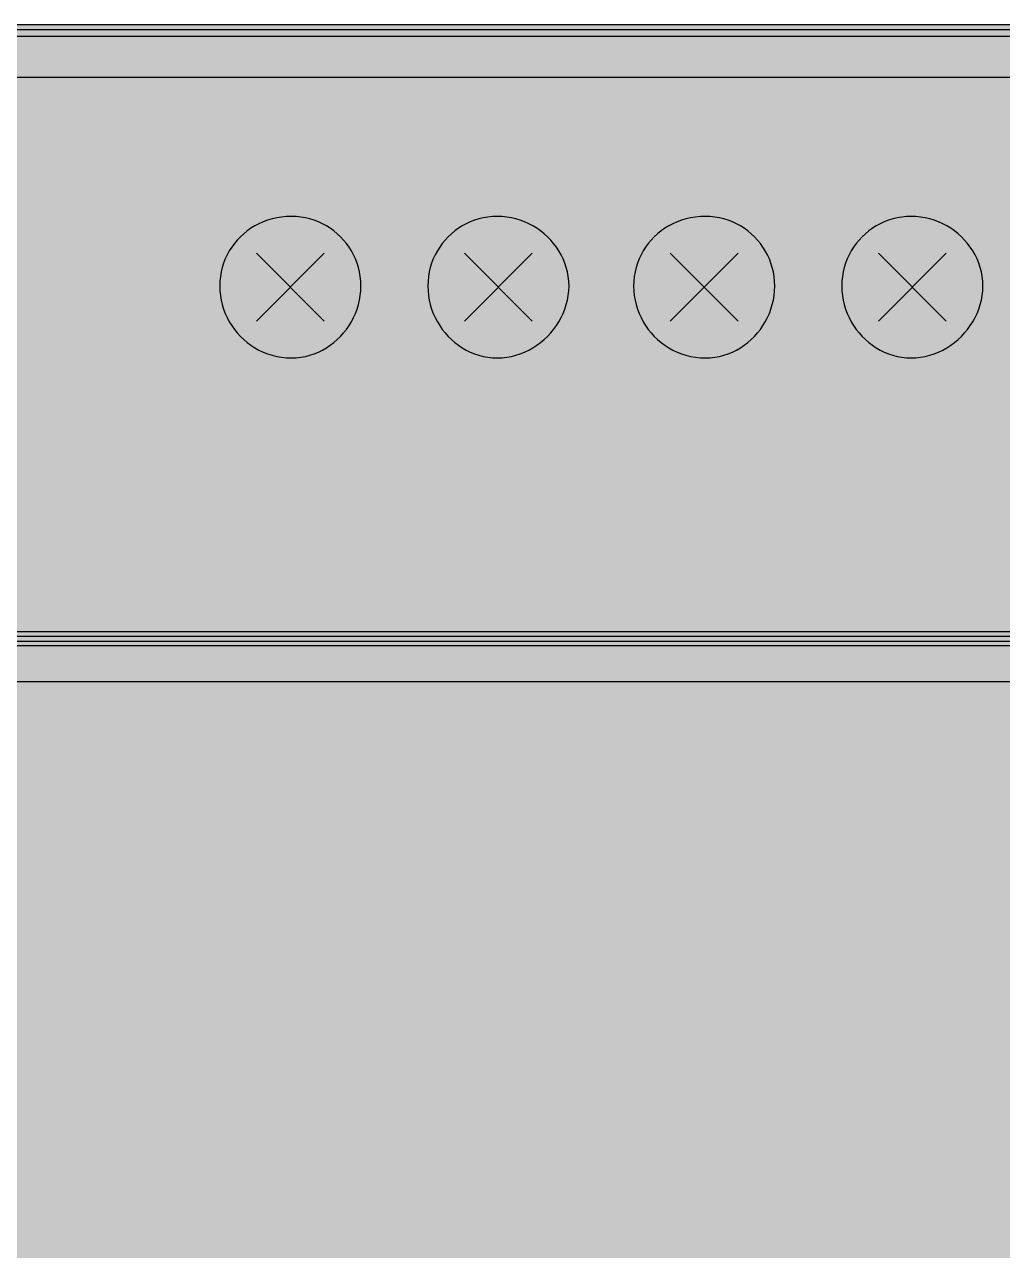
# Model space of a CAD drawing. Header units: millimetres. Extents: x 0 to 966, y -664 to 90.
# Drawn here: x 571.74 to 607.62, y -215 to -170 of the extents above; entities that cross this region are included whole.
import ezdxf

# ---------------------------------------------------------------- set-up
doc = ezdxf.new("R2010")
doc.units = ezdxf.units.MM
for name, color, linetype in [('HDL_BODY', 7, 'Continuous'), ('HDL_COLOUR', 7, 'Continuous'), ('HDL_DETAIL', 7, 'Continuous'), ('HDL_PRINT', 7, 'Continuous')]:
    doc.layers.add(name, color=color, linetype=linetype)

# ---------------------------------------------------------------- blocks, each defined once
blk = doc.blocks.new('M_R12.10.1_FRONT')
at = {"layer": 'HDL_BODY', "true_color": 0x202126}
blk.add_hatch(color=250, dxfattribs=at).paths.add_polyline_path([(0, 0), (216, 0), (216, 90), (0, 90)])
at = {"layer": 'HDL_BODY', "true_color": 0x2a2a30}
blk.add_hatch(color=250, dxfattribs=at).paths.add_polyline_path([(0.4, 20.52), (215.6, 20.52), (215.6, 68.31), (0.4, 68.31)])
at = {"layer": 'HDL_COLOUR', "true_color": 0x1a332c}
for points in [[(84.083, 80.402), (84.077, 80.577), (84.06, 80.749), (84.031, 80.917), (83.992, 81.081), (83.942, 81.24), (83.883, 81.396), (83.813, 81.546), (83.735, 81.69), (83.647, 81.829), (83.552, 81.962), (83.448, 82.088), (83.336, 82.207), (83.217, 82.319), (83.091, 82.423), (82.959, 82.519), (82.82, 82.607), (82.676, 82.685), (82.526, 82.755), (82.371, 82.814), (82.212, 82.864), (82.048, 82.903), (81.881, 82.932), (81.71, 82.949), (81.536, 82.955), (81.351, 82.949), (81.171, 82.932), (80.995, 82.903), (80.823, 82.864), (80.657, 82.814), (80.496, 82.755), (80.341, 82.685), (80.192, 82.607), (80.049, 82.519), (79.912, 82.423), (79.783, 82.319), (79.662, 82.207), (79.548, 82.088), (79.442, 81.962), (79.345, 81.829), (79.256, 81.69), (79.177, 81.546), (79.107, 81.396), (79.047, 81.24), (78.997, 81.081), (78.957, 80.917), (78.929, 80.749), (78.911, 80.577), (78.905, 80.402), (78.911, 80.227), (78.929, 80.054), (78.957, 79.884), (78.997, 79.717), (79.047, 79.554), (79.107, 79.395), (79.177, 79.241), (79.256, 79.091), (79.345, 78.947), (79.442, 78.809), (79.548, 78.678), (79.662, 78.553), (79.783, 78.436), (79.912, 78.326), (80.049, 78.225), (80.192, 78.132), (80.341, 78.049), (80.496, 77.975), (80.657, 77.911), (80.823, 77.858), (80.995, 77.816), (81.171, 77.785), (81.351, 77.767), (81.536, 77.76), (81.71, 77.767), (81.881, 77.785), (82.048, 77.816), (82.212, 77.858), (82.371, 77.911), (82.526, 77.975), (82.676, 78.049), (82.82, 78.132), (82.959, 78.225), (83.091, 78.326), (83.217, 78.436), (83.336, 78.553), (83.448, 78.678), (83.552, 78.809), (83.647, 78.947), (83.735, 79.091), (83.813, 79.241), (83.883, 79.395), (83.942, 79.554), (83.992, 79.717), (84.031, 79.884), (84.06, 80.054), (84.077, 80.227), (84.083, 80.402)], [(91.717, 80.402), (91.71, 80.577), (91.692, 80.749), (91.661, 80.917), (91.619, 81.081), (91.567, 81.24), (91.503, 81.396), (91.43, 81.546), (91.347, 81.69), (91.255, 81.829), (91.154, 81.962), (91.045, 82.088), (90.928, 82.207), (90.804, 82.319), (90.673, 82.423), (90.536, 82.519), (90.392, 82.607), (90.244, 82.685), (90.09, 82.755), (89.931, 82.814), (89.769, 82.864), (89.602, 82.903), (89.433, 82.932), (89.261, 82.949), (89.086, 82.955), (88.912, 82.949), (88.741, 82.932), (88.573, 82.903), (88.409, 82.864), (88.25, 82.814), (88.095, 82.755), (87.945, 82.685), (87.801, 82.607), (87.662, 82.519), (87.53, 82.423), (87.404, 82.319), (87.285, 82.207), (87.173, 82.088), (87.07, 81.962), (86.974, 81.829), (86.887, 81.69), (86.808, 81.546), (86.739, 81.396), (86.679, 81.24), (86.63, 81.081), (86.591, 80.917), (86.562, 80.749), (86.545, 80.577), (86.539, 80.402), (86.545, 80.227), (86.562, 80.054), (86.591, 79.884), (86.63, 79.717), (86.679, 79.554), (86.739, 79.395), (86.808, 79.241), (86.887, 79.091), (86.974, 78.947), (87.07, 78.809), (87.173, 78.678), (87.285, 78.553), (87.404, 78.436), (87.53, 78.326), (87.662, 78.225), (87.801, 78.132), (87.945, 78.049), (88.095, 77.975), (88.25, 77.911), (88.409, 77.858), (88.573, 77.816), (88.741, 77.785), (88.912, 77.767), (89.086, 77.76), (89.261, 77.767), (89.433, 77.785), (89.602, 77.816), (89.769, 77.858), (89.931, 77.911), (90.09, 77.975), (90.244, 78.049), (90.392, 78.132), (90.536, 78.225), (90.673, 78.326), (90.804, 78.436), (90.928, 78.553), (91.045, 78.678), (91.154, 78.809), (91.255, 78.947), (91.347, 79.091), (91.43, 79.241), (91.503, 79.395), (91.567, 79.554), (91.619, 79.717), (91.661, 79.884), (91.692, 80.054), (91.71, 80.227), (91.717, 80.402)], [(99.267, 80.402), (99.261, 80.577), (99.244, 80.749), (99.216, 80.917), (99.176, 81.081), (99.126, 81.24), (99.067, 81.396), (98.997, 81.546), (98.919, 81.69), (98.832, 81.829), (98.736, 81.962), (98.632, 82.088), (98.52, 82.207), (98.401, 82.319), (98.275, 82.423), (98.143, 82.519), (98.004, 82.607), (97.86, 82.685), (97.71, 82.755), (97.556, 82.814), (97.396, 82.864), (97.232, 82.903), (97.065, 82.932), (96.894, 82.949), (96.72, 82.955), (96.536, 82.949), (96.355, 82.932), (96.179, 82.903), (96.007, 82.864), (95.841, 82.814), (95.68, 82.755), (95.524, 82.685), (95.375, 82.607), (95.232, 82.519), (95.096, 82.423), (94.966, 82.319), (94.844, 82.207), (94.73, 82.088), (94.624, 81.962), (94.527, 81.829), (94.438, 81.69), (94.359, 81.546), (94.288, 81.396), (94.228, 81.24), (94.178, 81.081), (94.139, 80.917), (94.11, 80.749), (94.092, 80.577), (94.086, 80.402), (94.092, 80.227), (94.11, 80.054), (94.139, 79.884), (94.178, 79.717), (94.228, 79.554), (94.288, 79.395), (94.359, 79.241), (94.438, 79.091), (94.527, 78.947), (94.624, 78.809), (94.73, 78.678), (94.844, 78.553), (94.966, 78.436), (95.096, 78.326), (95.232, 78.225), (95.375, 78.132), (95.524, 78.049), (95.68, 77.975), (95.841, 77.911), (96.007, 77.858), (96.179, 77.816), (96.355, 77.785), (96.536, 77.767), (96.72, 77.76), (96.894, 77.767), (97.065, 77.785), (97.232, 77.816), (97.396, 77.858), (97.556, 77.911), (97.71, 77.975), (97.86, 78.049), (98.004, 78.132), (98.143, 78.225), (98.275, 78.326), (98.401, 78.436), (98.52, 78.553), (98.632, 78.678), (98.736, 78.809), (98.832, 78.947), (98.919, 79.091), (98.997, 79.241), (99.067, 79.395), (99.126, 79.554), (99.176, 79.717), (99.216, 79.884), (99.244, 80.054), (99.261, 80.227), (99.267, 80.402)], [(106.901, 80.402), (106.895, 80.577), (106.876, 80.749), (106.846, 80.917), (106.804, 81.081), (106.751, 81.24), (106.687, 81.396), (106.614, 81.546), (106.531, 81.69), (106.439, 81.829), (106.338, 81.962), (106.229, 82.088), (106.112, 82.207), (105.988, 82.319), (105.857, 82.423), (105.719, 82.519), (105.576, 82.607), (105.427, 82.685), (105.273, 82.755), (105.114, 82.814), (104.951, 82.864), (104.785, 82.903), (104.615, 82.932), (104.442, 82.949), (104.268, 82.955), (104.093, 82.949), (103.923, 82.932), (103.755, 82.903), (103.592, 82.864), (103.432, 82.814), (103.278, 82.755), (103.128, 82.685), (102.984, 82.607), (102.845, 82.519), (102.713, 82.423), (102.588, 82.319), (102.469, 82.207), (102.357, 82.088), (102.254, 81.962), (102.158, 81.829), (102.071, 81.69), (101.992, 81.546), (101.923, 81.396), (101.864, 81.24), (101.814, 81.081), (101.775, 80.917), (101.746, 80.749), (101.729, 80.577), (101.723, 80.402), (101.729, 80.227), (101.746, 80.054), (101.775, 79.884), (101.814, 79.717), (101.864, 79.554), (101.923, 79.395), (101.992, 79.241), (102.071, 79.091), (102.158, 78.947), (102.254, 78.809), (102.357, 78.678), (102.469, 78.553), (102.588, 78.436), (102.713, 78.326), (102.845, 78.225), (102.984, 78.132), (103.128, 78.049), (103.278, 77.975), (103.432, 77.911), (103.592, 77.858), (103.755, 77.816), (103.923, 77.785), (104.093, 77.767), (104.268, 77.76), (104.442, 77.767), (104.615, 77.785), (104.785, 77.816), (104.951, 77.858), (105.114, 77.911), (105.273, 77.975), (105.427, 78.049), (105.576, 78.132), (105.719, 78.225), (105.857, 78.326), (105.988, 78.436), (106.112, 78.553), (106.229, 78.678), (106.338, 78.809), (106.439, 78.947), (106.531, 79.091), (106.614, 79.241), (106.687, 79.395), (106.751, 79.554), (106.804, 79.717), (106.846, 79.884), (106.876, 80.054), (106.895, 80.227), (106.901, 80.402)]]:
    blk.add_hatch(color=250, dxfattribs=at).paths.add_polyline_path(points)
at = {"layer": 'HDL_COLOUR', "true_color": 0x9ea4a8}
for points in [[(83.306, 80.358), (83.291, 80.595), (83.245, 80.828), (83.169, 81.054), (83.064, 81.267), (82.932, 81.465), (82.776, 81.644), (82.597, 81.8), (82.4, 81.932), (82.188, 82.038), (81.963, 82.114), (81.731, 82.161), (81.494, 82.176), (81.258, 82.161), (81.025, 82.114), (80.801, 82.038), (80.588, 81.932), (80.391, 81.8), (80.213, 81.644), (80.056, 81.465), (79.925, 81.267), (79.82, 81.054), (79.744, 80.828), (79.697, 80.595), (79.682, 80.358), (79.697, 80.12), (79.744, 79.887), (79.82, 79.662), (79.925, 79.449), (80.056, 79.251), (80.213, 79.072), (80.391, 78.915), (80.588, 78.783), (80.801, 78.678), (81.025, 78.601), (81.258, 78.555), (81.494, 78.539), (81.731, 78.555), (81.963, 78.601), (82.188, 78.678), (82.4, 78.783), (82.597, 78.915), (82.776, 79.072), (82.932, 79.251), (83.064, 79.449), (83.169, 79.662), (83.245, 79.887), (83.291, 80.12)], [(90.94, 80.358), (90.925, 80.595), (90.878, 80.828), (90.802, 81.054), (90.697, 81.267), (90.566, 81.465), (90.409, 81.644), (90.231, 81.8), (90.034, 81.932), (89.821, 82.038), (89.597, 82.114), (89.364, 82.161), (89.128, 82.176), (88.891, 82.161), (88.659, 82.114), (88.434, 82.038), (88.222, 81.932), (88.025, 81.8), (87.846, 81.644), (87.69, 81.465), (87.558, 81.267), (87.453, 81.054), (87.377, 80.828), (87.331, 80.595), (87.316, 80.358), (87.331, 80.12), (87.377, 79.887), (87.453, 79.662), (87.558, 79.449), (87.69, 79.251), (87.846, 79.072), (88.025, 78.915), (88.222, 78.783), (88.434, 78.678), (88.659, 78.601), (88.891, 78.555), (89.128, 78.539), (89.364, 78.555), (89.597, 78.601), (89.821, 78.678), (90.034, 78.783), (90.231, 78.915), (90.409, 79.072), (90.566, 79.251), (90.697, 79.449), (90.802, 79.662), (90.878, 79.887), (90.925, 80.12)], [(98.49, 80.358), (98.475, 80.595), (98.428, 80.828), (98.352, 81.054), (98.247, 81.267), (98.116, 81.465), (97.959, 81.644), (97.781, 81.8), (97.584, 81.932), (97.371, 82.038), (97.146, 82.114), (96.914, 82.161), (96.677, 82.176), (96.44, 82.161), (96.208, 82.114), (95.983, 82.038), (95.77, 81.932), (95.573, 81.8), (95.395, 81.644), (95.238, 81.465), (95.107, 81.267), (95.002, 81.054), (94.925, 80.828), (94.879, 80.595), (94.864, 80.358), (94.879, 80.12), (94.925, 79.887), (95.002, 79.662), (95.107, 79.449), (95.238, 79.251), (95.395, 79.072), (95.573, 78.915), (95.77, 78.783), (95.983, 78.678), (96.208, 78.601), (96.44, 78.555), (96.677, 78.539), (96.914, 78.555), (97.146, 78.601), (97.371, 78.678), (97.584, 78.783), (97.781, 78.915), (97.959, 79.072), (98.116, 79.251), (98.247, 79.449), (98.352, 79.662), (98.428, 79.887), (98.475, 80.12)], [(106.124, 80.358), (106.109, 80.595), (106.063, 80.828), (105.986, 81.054), (105.881, 81.267), (105.75, 81.465), (105.593, 81.644), (105.415, 81.8), (105.218, 81.932), (105.006, 82.038), (104.781, 82.114), (104.549, 82.161), (104.312, 82.176), (104.075, 82.161), (103.843, 82.114), (103.618, 82.038), (103.406, 81.932), (103.209, 81.8), (103.031, 81.644), (102.874, 81.465), (102.743, 81.267), (102.638, 81.054), (102.561, 80.828), (102.515, 80.595), (102.5, 80.358), (102.515, 80.12), (102.561, 79.887), (102.638, 79.662), (102.743, 79.449), (102.874, 79.251), (103.031, 79.072), (103.209, 78.915), (103.406, 78.783), (103.618, 78.678), (103.843, 78.601), (104.075, 78.555), (104.312, 78.539), (104.549, 78.555), (104.781, 78.601), (105.006, 78.678), (105.218, 78.783), (105.415, 78.915), (105.593, 79.072), (105.75, 79.251), (105.881, 79.449), (105.986, 79.662), (106.063, 79.887), (106.109, 80.12)]]:
    blk.add_hatch(color=253, dxfattribs=at).paths.add_polyline_path(points)
at = {"layer": 'HDL_PRINT', "true_color": 0xdee1e9}
for points in [[(81.713, 82.955), (81.361, 82.955), (81.361, 85.598), (83.994, 85.598), (86.015, 83.66), (85.751, 83.395), (83.905, 85.244), (81.713, 85.244), (81.713, 82.955)], [(89.261, 82.955), (88.909, 82.955), (88.909, 85.244), (86.453, 85.244), (86.453, 85.598), (89.261, 85.598), (89.261, 82.955)], [(96.898, 82.955), (96.545, 82.955), (96.545, 85.598), (99.179, 85.598), (101.11, 83.66), (100.935, 83.395), (99.004, 85.244), (96.898, 85.244), (96.898, 82.955)], [(104.445, 82.955), (104.093, 82.955), (104.093, 85.244), (101.637, 85.244), (101.637, 85.598), (104.445, 85.598), (104.445, 82.955)], [(84.083, 75.558), (85.31, 77.671), (86.539, 75.558), (84.083, 75.558)], [(99.267, 75.558), (100.494, 77.671), (101.723, 75.558), (99.267, 75.558)], [(88.645, 75.558), (88.384, 75.558), (88.384, 76.791), (88.377, 76.785), (88.358, 76.768), (88.329, 76.747), (88.292, 76.725), (88.251, 76.709), (88.207, 76.702), (88.17, 76.67), (88.134, 76.645), (88.102, 76.625), (88.074, 76.606), (88.051, 76.585), (88.037, 76.56), (88.032, 76.527), (88.032, 76.791), (88.07, 76.796), (88.107, 76.81), (88.145, 76.832), (88.182, 76.86), (88.22, 76.893), (88.257, 76.929), (88.295, 76.967), (88.333, 77), (88.369, 77.025), (88.402, 77.046), (88.429, 77.065), (88.451, 77.085), (88.465, 77.11), (88.47, 77.142), (88.645, 77.142), (88.645, 75.558)], [(96.456, 75.469), (96.196, 75.469), (96.196, 76.791), (96.19, 76.758), (96.176, 76.733), (96.154, 76.712), (96.125, 76.693), (96.092, 76.673), (96.056, 76.648), (96.018, 76.616), (95.981, 76.609), (95.954, 76.593), (95.932, 76.571), (95.909, 76.55), (95.881, 76.533), (95.843, 76.527), (95.843, 76.702), (95.881, 76.74), (95.919, 76.778), (95.956, 76.816), (95.994, 76.853), (96.031, 76.891), (96.069, 76.929), (96.107, 76.967), (96.144, 76.972), (96.18, 76.986), (96.213, 77.008), (96.241, 77.037), (96.262, 77.069), (96.276, 77.105), (96.281, 77.142), (96.456, 77.142), (96.456, 75.469)], [(97.511, 75.469), (97.336, 75.469), (97.336, 76.791), (97.298, 76.753), (97.27, 76.725), (97.247, 76.702), (97.224, 76.68), (97.196, 76.653), (97.158, 76.616), (97.121, 76.611), (97.084, 76.598), (97.047, 76.581), (97.009, 76.562), (96.972, 76.544), (96.935, 76.532), (96.898, 76.527), (96.898, 76.702), (96.959, 76.735), (97.013, 76.768), (97.062, 76.801), (97.105, 76.834), (97.144, 76.867), (97.18, 76.9), (97.214, 76.933), (97.247, 76.967), (97.28, 76.972), (97.306, 76.986), (97.326, 77.008), (97.345, 77.037), (97.365, 77.069), (97.39, 77.105), (97.422, 77.142), (97.511, 77.142), (97.511, 75.469)], [(103.829, 75.469), (103.566, 75.469), (103.566, 76.791), (103.561, 76.758), (103.546, 76.733), (103.525, 76.712), (103.497, 76.693), (103.464, 76.673), (103.428, 76.648), (103.391, 76.616), (103.348, 76.609), (103.307, 76.593), (103.271, 76.571), (103.242, 76.55), (103.223, 76.533), (103.216, 76.527), (103.216, 76.702), (103.254, 76.74), (103.292, 76.778), (103.329, 76.816), (103.367, 76.853), (103.404, 76.891), (103.442, 76.929), (103.48, 76.967), (103.516, 76.972), (103.552, 76.986), (103.584, 77.008), (103.613, 77.037), (103.635, 77.069), (103.649, 77.105), (103.654, 77.142), (103.829, 77.142), (103.829, 75.469)], [(105.322, 75.733), (105.322, 75.469), (104.268, 75.469), (104.268, 75.521), (104.268, 75.57), (104.268, 75.61), (104.268, 75.637), (104.268, 75.647), (104.301, 75.684), (104.326, 75.719), (104.347, 75.752), (104.366, 75.78), (104.387, 75.803), (104.412, 75.817), (104.445, 75.822), (104.482, 75.86), (104.52, 75.898), (104.557, 75.936), (104.595, 75.973), (104.633, 76.011), (104.671, 76.049), (104.709, 76.087), (104.771, 76.149), (104.825, 76.203), (104.874, 76.252), (104.917, 76.296), (104.956, 76.335), (104.992, 76.371), (105.026, 76.405), (105.058, 76.438), (105.091, 76.476), (105.115, 76.514), (105.131, 76.552), (105.14, 76.59), (105.145, 76.628), (105.147, 76.665), (105.147, 76.702), (105.147, 76.746), (105.144, 76.787), (105.136, 76.823), (105.121, 76.852), (105.096, 76.871), (105.058, 76.877), (105.021, 76.91), (104.984, 76.934), (104.947, 76.95), (104.909, 76.96), (104.871, 76.964), (104.833, 76.966), (104.795, 76.967), (104.752, 76.966), (104.711, 76.963), (104.675, 76.955), (104.646, 76.94), (104.627, 76.915), (104.62, 76.877), (104.587, 76.872), (104.564, 76.856), (104.548, 76.83), (104.538, 76.792), (104.533, 76.744), (104.531, 76.686), (104.531, 76.616), (104.268, 76.702), (104.297, 76.739), (104.32, 76.782), (104.339, 76.83), (104.356, 76.879), (104.373, 76.928), (104.393, 76.975), (104.416, 77.019), (104.445, 77.056), (104.482, 77.084), (104.525, 77.106), (104.576, 77.121), (104.631, 77.131), (104.691, 77.137), (104.754, 77.141), (104.818, 77.142), (104.884, 77.142), (104.927, 77.142), (104.977, 77.14), (105.032, 77.135), (105.088, 77.126), (105.142, 77.111), (105.192, 77.088), (105.233, 77.056), (105.266, 77.013), (105.29, 76.962), (105.306, 76.907), (105.315, 76.851), (105.32, 76.796), (105.322, 76.745), (105.322, 76.702), (105.322, 76.651), (105.322, 76.603), (105.322, 76.564), (105.322, 76.537), (105.322, 76.527), (105.317, 76.489), (105.302, 76.451), (105.28, 76.413), (105.252, 76.376), (105.22, 76.338), (105.184, 76.3), (105.147, 76.262), (105.14, 76.258), (105.119, 76.246), (105.087, 76.225), (105.049, 76.196), (105.006, 76.158), (104.962, 76.113), (104.921, 76.059), (104.884, 75.998), (104.819, 75.961), (104.771, 75.925), (104.735, 75.892), (104.706, 75.864), (104.681, 75.842), (104.653, 75.828), (104.62, 75.822), (104.611, 75.779), (104.589, 75.752), (104.562, 75.739), (104.54, 75.734), (104.531, 75.733), (105.322, 75.733)], [(84.169, 71.507), (84.169, 74.5), (86.364, 74.5), (86.364, 74.149), (84.607, 74.149), (84.607, 73.269), (86.275, 73.269), (86.275, 72.916), (84.607, 72.916), (84.607, 71.86), (86.453, 71.86), (86.453, 71.507), (84.169, 71.507)], [(99.442, 71.507), (99.442, 74.5), (101.459, 74.5), (101.459, 74.149), (99.881, 74.149), (99.881, 73.18), (101.285, 73.18), (101.285, 72.829), (99.881, 72.829), (99.881, 71.507), (99.442, 71.507)]]:
    blk.add_hatch(color=254, dxfattribs=at).paths.add_polyline_path(points)
h = blk.add_hatch(color=254, dxfattribs=at)
h.paths.add_polyline_path([(81.011, 75.911), (81.186, 75.911), (81.193, 75.867), (81.209, 75.826), (81.231, 75.789), (81.252, 75.76), (81.268, 75.74), (81.275, 75.733), (81.312, 75.697), (81.339, 75.673), (81.361, 75.658), (81.384, 75.65), (81.412, 75.647), (81.45, 75.647), (81.493, 75.647), (81.533, 75.65), (81.569, 75.658), (81.598, 75.673), (81.618, 75.697), (81.625, 75.733), (81.668, 75.734), (81.694, 75.739), (81.708, 75.752), (81.713, 75.779), (81.713, 75.822), (81.75, 75.829), (81.774, 75.849), (81.789, 75.878), (81.796, 75.914), (81.799, 75.955), (81.799, 75.998), (81.804, 76.036), (81.817, 76.074), (81.834, 76.111), (81.853, 76.149), (81.871, 76.186), (81.883, 76.224), (81.888, 76.262), (81.844, 76.256), (81.803, 76.239), (81.767, 76.218), (81.739, 76.196), (81.72, 76.18), (81.713, 76.173), (81.675, 76.141), (81.637, 76.118), (81.599, 76.103), (81.562, 76.094), (81.524, 76.089), (81.487, 76.087), (81.45, 76.087), (81.413, 76.087), (81.37, 76.09), (81.323, 76.096), (81.274, 76.109), (81.224, 76.13), (81.177, 76.161), (81.134, 76.204), (81.097, 76.262), (81.065, 76.301), (81.043, 76.34), (81.027, 76.383), (81.018, 76.43), (81.013, 76.483), (81.012, 76.545), (81.011, 76.616), (81.012, 76.686), (81.013, 76.746), (81.018, 76.799), (81.027, 76.846), (81.043, 76.889), (81.065, 76.928), (81.097, 76.967), (81.134, 77.024), (81.177, 77.068), (81.224, 77.099), (81.274, 77.12), (81.323, 77.133), (81.37, 77.139), (81.413, 77.142), (81.45, 77.142), (81.52, 77.142), (81.58, 77.14), (81.634, 77.135), (81.681, 77.126), (81.723, 77.111), (81.762, 77.088), (81.799, 77.056), (81.837, 77.05), (81.873, 77.034), (81.907, 77.007), (81.935, 76.969), (81.957, 76.92), (81.972, 76.861), (81.977, 76.791), (82.005, 76.758), (82.027, 76.722), (82.042, 76.683), (82.052, 76.637), (82.058, 76.583), (82.062, 76.519), (82.063, 76.443), (82.063, 76.351), (82.063, 76.285), (82.062, 76.22), (82.058, 76.157), (82.052, 76.097), (82.042, 76.042), (82.027, 75.992), (82.005, 75.948), (81.977, 75.911), (81.973, 75.849), (81.962, 75.794), (81.944, 75.745), (81.922, 75.701), (81.895, 75.662), (81.865, 75.626), (81.832, 75.591), (81.799, 75.558), (81.762, 75.553), (81.723, 75.54), (81.681, 75.523), (81.634, 75.504), (81.58, 75.486), (81.52, 75.474), (81.45, 75.469), (81.412, 75.474), (81.374, 75.486), (81.337, 75.504), (81.299, 75.523), (81.262, 75.54), (81.224, 75.553), (81.186, 75.558), (81.153, 75.591), (81.121, 75.626), (81.092, 75.662), (81.065, 75.701), (81.043, 75.745), (81.026, 75.794), (81.015, 75.849), (81.011, 75.911)])
h.paths.add_polyline_path([(81.799, 76.616), (81.799, 76.653), (81.797, 76.69), (81.793, 76.728), (81.783, 76.765), (81.768, 76.803), (81.745, 76.84), (81.713, 76.877), (81.706, 76.915), (81.687, 76.94), (81.658, 76.955), (81.621, 76.963), (81.58, 76.966), (81.536, 76.967), (81.499, 76.966), (81.461, 76.964), (81.424, 76.96), (81.387, 76.95), (81.349, 76.934), (81.312, 76.91), (81.275, 76.877), (81.242, 76.84), (81.219, 76.803), (81.203, 76.765), (81.193, 76.728), (81.188, 76.69), (81.186, 76.653), (81.186, 76.616), (81.186, 76.578), (81.188, 76.54), (81.193, 76.501), (81.203, 76.464), (81.219, 76.426), (81.242, 76.389), (81.275, 76.351), (81.312, 76.318), (81.349, 76.295), (81.387, 76.279), (81.424, 76.269), (81.461, 76.264), (81.499, 76.262), (81.536, 76.262), (81.58, 76.263), (81.621, 76.265), (81.658, 76.273), (81.687, 76.289), (81.706, 76.314), (81.713, 76.351), (81.745, 76.389), (81.768, 76.426), (81.783, 76.464), (81.793, 76.501), (81.797, 76.54), (81.799, 76.578), (81.799, 76.616)])
h = blk.add_hatch(color=254, dxfattribs=at)
h.paths.add_polyline_path([(89.086, 76.351), (89.09, 76.417), (89.1, 76.482), (89.114, 76.544), (89.129, 76.604), (89.145, 76.659), (89.159, 76.71), (89.169, 76.754), (89.172, 76.791), (89.205, 76.828), (89.231, 76.866), (89.251, 76.903), (89.27, 76.941), (89.29, 76.979), (89.315, 77.018), (89.347, 77.056), (89.385, 77.088), (89.423, 77.111), (89.461, 77.126), (89.499, 77.135), (89.536, 77.14), (89.574, 77.142), (89.611, 77.142), (89.655, 77.142), (89.699, 77.142), (89.744, 77.142), (89.787, 77.142), (89.831, 77.142), (89.874, 77.142), (89.912, 77.105), (89.94, 77.078), (89.963, 77.055), (89.985, 77.033), (90.012, 77.005), (90.049, 76.967), (90.054, 76.929), (90.067, 76.891), (90.084, 76.853), (90.103, 76.816), (90.12, 76.778), (90.133, 76.74), (90.138, 76.702), (90.143, 76.665), (90.156, 76.626), (90.173, 76.583), (90.192, 76.536), (90.209, 76.483), (90.222, 76.421), (90.227, 76.351), (90.224, 76.292), (90.216, 76.233), (90.204, 76.174), (90.19, 76.115), (90.175, 76.056), (90.161, 75.998), (90.149, 75.939), (90.141, 75.881), (90.138, 75.822), (90.105, 75.784), (90.079, 75.747), (90.059, 75.709), (90.04, 75.671), (90.02, 75.634), (89.995, 75.596), (89.963, 75.558), (89.925, 75.553), (89.885, 75.54), (89.843, 75.523), (89.796, 75.504), (89.743, 75.486), (89.681, 75.474), (89.611, 75.469), (89.574, 75.473), (89.532, 75.484), (89.485, 75.502), (89.436, 75.524), (89.387, 75.551), (89.34, 75.582), (89.297, 75.614), (89.261, 75.647), (89.235, 75.7), (89.209, 75.754), (89.184, 75.81), (89.161, 75.869), (89.14, 75.932), (89.122, 76.001), (89.107, 76.076), (89.096, 76.159), (89.089, 76.25), (89.086, 76.351)])
h.paths.add_polyline_path([(89.347, 76.351), (89.347, 76.267), (89.348, 76.188), (89.35, 76.116), (89.355, 76.051), (89.362, 75.993), (89.373, 75.94), (89.389, 75.895), (89.409, 75.855), (89.436, 75.822), (89.469, 75.785), (89.494, 75.749), (89.515, 75.716), (89.534, 75.688), (89.554, 75.666), (89.579, 75.652), (89.611, 75.647), (89.677, 75.652), (89.726, 75.666), (89.762, 75.688), (89.79, 75.716), (89.816, 75.749), (89.842, 75.785), (89.874, 75.822), (89.901, 75.855), (89.921, 75.895), (89.937, 75.94), (89.948, 75.993), (89.955, 76.051), (89.96, 76.116), (89.962, 76.188), (89.963, 76.267), (89.963, 76.351), (89.963, 76.436), (89.962, 76.515), (89.96, 76.586), (89.955, 76.651), (89.948, 76.71), (89.937, 76.762), (89.921, 76.807), (89.901, 76.845), (89.874, 76.877), (89.842, 76.91), (89.816, 76.934), (89.79, 76.95), (89.762, 76.96), (89.726, 76.964), (89.677, 76.966), (89.611, 76.967), (89.574, 76.966), (89.547, 76.963), (89.524, 76.955), (89.502, 76.94), (89.474, 76.915), (89.436, 76.877), (89.409, 76.845), (89.389, 76.807), (89.373, 76.762), (89.362, 76.71), (89.355, 76.651), (89.35, 76.586), (89.348, 76.515), (89.347, 76.436), (89.347, 76.351)])
at = {"layer": 'HDL_DETAIL', "color": 251, "true_color": 0x52555c}
for points in [[(0, 89.823), (216, 89.823), (216, 0), (0, 0), (0, 89.823)], [(0.351, 89.999), (215.91, 89.999), (215.91, 0.177), (0.351, 0.177), (0.351, 89.999)], [(84.083, 80.402), (84.077, 80.577), (84.06, 80.749), (84.031, 80.917), (83.992, 81.081), (83.942, 81.24), (83.883, 81.396), (83.813, 81.546), (83.735, 81.69), (83.647, 81.829), (83.552, 81.962), (83.448, 82.088), (83.336, 82.207), (83.217, 82.319), (83.091, 82.423), (82.959, 82.519), (82.82, 82.607), (82.676, 82.685), (82.526, 82.755), (82.371, 82.814), (82.212, 82.864), (82.048, 82.903), (81.881, 82.932), (81.71, 82.949), (81.536, 82.955), (81.351, 82.949), (81.171, 82.932), (80.995, 82.903), (80.823, 82.864), (80.657, 82.814), (80.496, 82.755), (80.341, 82.685), (80.192, 82.607), (80.049, 82.519), (79.912, 82.423), (79.783, 82.319), (79.662, 82.207), (79.548, 82.088), (79.442, 81.962), (79.345, 81.829), (79.256, 81.69), (79.177, 81.546), (79.107, 81.396), (79.047, 81.24), (78.997, 81.081), (78.957, 80.917), (78.929, 80.749), (78.911, 80.577), (78.905, 80.402), (78.911, 80.227), (78.929, 80.054), (78.957, 79.884), (78.997, 79.717), (79.047, 79.554), (79.107, 79.395), (79.177, 79.241), (79.256, 79.091), (79.345, 78.947), (79.442, 78.809), (79.548, 78.678), (79.662, 78.553), (79.783, 78.436), (79.912, 78.326), (80.049, 78.225), (80.192, 78.132), (80.341, 78.049), (80.496, 77.975), (80.657, 77.911), (80.823, 77.858), (80.995, 77.816), (81.171, 77.785), (81.351, 77.767), (81.536, 77.76), (81.71, 77.767), (81.881, 77.785), (82.048, 77.816), (82.212, 77.858), (82.371, 77.911), (82.526, 77.975), (82.676, 78.049), (82.82, 78.132), (82.959, 78.225), (83.091, 78.326), (83.217, 78.436), (83.336, 78.553), (83.448, 78.678), (83.552, 78.809), (83.647, 78.947), (83.735, 79.091), (83.813, 79.241), (83.883, 79.395), (83.942, 79.554), (83.992, 79.717), (84.031, 79.884), (84.06, 80.054), (84.077, 80.227), (84.083, 80.402)], [(91.717, 80.402), (91.71, 80.577), (91.692, 80.749), (91.661, 80.917), (91.619, 81.081), (91.567, 81.24), (91.503, 81.396), (91.43, 81.546), (91.347, 81.69), (91.255, 81.829), (91.154, 81.962), (91.045, 82.088), (90.928, 82.207), (90.804, 82.319), (90.673, 82.423), (90.536, 82.519), (90.392, 82.607), (90.244, 82.685), (90.09, 82.755), (89.931, 82.814), (89.769, 82.864), (89.602, 82.903), (89.433, 82.932), (89.261, 82.949), (89.086, 82.955), (88.912, 82.949), (88.741, 82.932), (88.573, 82.903), (88.409, 82.864), (88.25, 82.814), (88.095, 82.755), (87.945, 82.685), (87.801, 82.607), (87.662, 82.519), (87.53, 82.423), (87.404, 82.319), (87.285, 82.207), (87.173, 82.088), (87.07, 81.962), (86.974, 81.829), (86.887, 81.69), (86.808, 81.546), (86.739, 81.396), (86.679, 81.24), (86.63, 81.081), (86.591, 80.917), (86.562, 80.749), (86.545, 80.577), (86.539, 80.402), (86.545, 80.227), (86.562, 80.054), (86.591, 79.884), (86.63, 79.717), (86.679, 79.554), (86.739, 79.395), (86.808, 79.241), (86.887, 79.091), (86.974, 78.947), (87.07, 78.809), (87.173, 78.678), (87.285, 78.553), (87.404, 78.436), (87.53, 78.326), (87.662, 78.225), (87.801, 78.132), (87.945, 78.049), (88.095, 77.975), (88.25, 77.911), (88.409, 77.858), (88.573, 77.816), (88.741, 77.785), (88.912, 77.767), (89.086, 77.76), (89.261, 77.767), (89.433, 77.785), (89.602, 77.816), (89.769, 77.858), (89.931, 77.911), (90.09, 77.975), (90.244, 78.049), (90.392, 78.132), (90.536, 78.225), (90.673, 78.326), (90.804, 78.436), (90.928, 78.553), (91.045, 78.678), (91.154, 78.809), (91.255, 78.947), (91.347, 79.091), (91.43, 79.241), (91.503, 79.395), (91.567, 79.554), (91.619, 79.717), (91.661, 79.884), (91.692, 80.054), (91.71, 80.227), (91.717, 80.402)], [(99.267, 80.402), (99.261, 80.577), (99.244, 80.749), (99.216, 80.917), (99.176, 81.081), (99.126, 81.24), (99.067, 81.396), (98.997, 81.546), (98.919, 81.69), (98.832, 81.829), (98.736, 81.962), (98.632, 82.088), (98.52, 82.207), (98.401, 82.319), (98.275, 82.423), (98.143, 82.519), (98.004, 82.607), (97.86, 82.685), (97.71, 82.755), (97.556, 82.814), (97.396, 82.864), (97.232, 82.903), (97.065, 82.932), (96.894, 82.949), (96.72, 82.955), (96.536, 82.949), (96.355, 82.932), (96.179, 82.903), (96.007, 82.864), (95.841, 82.814), (95.68, 82.755), (95.524, 82.685), (95.375, 82.607), (95.232, 82.519), (95.096, 82.423), (94.966, 82.319), (94.844, 82.207), (94.73, 82.088), (94.624, 81.962), (94.527, 81.829), (94.438, 81.69), (94.359, 81.546), (94.288, 81.396), (94.228, 81.24), (94.178, 81.081), (94.139, 80.917), (94.11, 80.749), (94.092, 80.577), (94.086, 80.402), (94.092, 80.227), (94.11, 80.054), (94.139, 79.884), (94.178, 79.717), (94.228, 79.554), (94.288, 79.395), (94.359, 79.241), (94.438, 79.091), (94.527, 78.947), (94.624, 78.809), (94.73, 78.678), (94.844, 78.553), (94.966, 78.436), (95.096, 78.326), (95.232, 78.225), (95.375, 78.132), (95.524, 78.049), (95.68, 77.975), (95.841, 77.911), (96.007, 77.858), (96.179, 77.816), (96.355, 77.785), (96.536, 77.767), (96.72, 77.76), (96.894, 77.767), (97.065, 77.785), (97.232, 77.816), (97.396, 77.858), (97.556, 77.911), (97.71, 77.975), (97.86, 78.049), (98.004, 78.132), (98.143, 78.225), (98.275, 78.326), (98.401, 78.436), (98.52, 78.553), (98.632, 78.678), (98.736, 78.809), (98.832, 78.947), (98.919, 79.091), (98.997, 79.241), (99.067, 79.395), (99.126, 79.554), (99.176, 79.717), (99.216, 79.884), (99.244, 80.054), (99.261, 80.227), (99.267, 80.402)], [(106.901, 80.402), (106.895, 80.577), (106.876, 80.749), (106.846, 80.917), (106.804, 81.081), (106.751, 81.24), (106.687, 81.396), (106.614, 81.546), (106.531, 81.69), (106.439, 81.829), (106.338, 81.962), (106.229, 82.088), (106.112, 82.207), (105.988, 82.319), (105.857, 82.423), (105.719, 82.519), (105.576, 82.607), (105.427, 82.685), (105.273, 82.755), (105.114, 82.814), (104.951, 82.864), (104.785, 82.903), (104.615, 82.932), (104.442, 82.949), (104.268, 82.955), (104.093, 82.949), (103.923, 82.932), (103.755, 82.903), (103.592, 82.864), (103.432, 82.814), (103.278, 82.755), (103.128, 82.685), (102.984, 82.607), (102.845, 82.519), (102.713, 82.423), (102.588, 82.319), (102.469, 82.207), (102.357, 82.088), (102.254, 81.962), (102.158, 81.829), (102.071, 81.69), (101.992, 81.546), (101.923, 81.396), (101.864, 81.24), (101.814, 81.081), (101.775, 80.917), (101.746, 80.749), (101.729, 80.577), (101.723, 80.402), (101.729, 80.227), (101.746, 80.054), (101.775, 79.884), (101.814, 79.717), (101.864, 79.554), (101.923, 79.395), (101.992, 79.241), (102.071, 79.091), (102.158, 78.947), (102.254, 78.809), (102.357, 78.678), (102.469, 78.553), (102.588, 78.436), (102.713, 78.326), (102.845, 78.225), (102.984, 78.132), (103.128, 78.049), (103.278, 77.975), (103.432, 77.911), (103.592, 77.858), (103.755, 77.816), (103.923, 77.785), (104.093, 77.767), (104.268, 77.76), (104.442, 77.767), (104.615, 77.785), (104.785, 77.816), (104.951, 77.858), (105.114, 77.911), (105.273, 77.975), (105.427, 78.049), (105.576, 78.132), (105.719, 78.225), (105.857, 78.326), (105.988, 78.436), (106.112, 78.553), (106.229, 78.678), (106.338, 78.809), (106.439, 78.947), (106.531, 79.091), (106.614, 79.241), (106.687, 79.395), (106.751, 79.554), (106.804, 79.717), (106.846, 79.884), (106.876, 80.054), (106.895, 80.227), (106.901, 80.402)], [(0, 67.545), (216, 67.545), (216, 22.28), (0, 22.28), (0, 67.545)], [(0.351, 67.722), (215.91, 67.722), (215.91, 22.456), (0.351, 22.456), (0.351, 67.722)]]:
    blk.add_lwpolyline(points, close=True, dxfattribs=at)
for points in [[(214.858, 89.559), (0.351, 89.559)], [(214.858, 89.559), (0.351, 89.559)], [(214.858, 89.559), (0.351, 89.559)], [(214.858, 89.559), (0.351, 89.559)], [(214.858, 89.559), (0.351, 89.559)], [(214.858, 89.559), (0.351, 89.559)], [(214.858, 89.559), (0.351, 89.559)], [(214.858, 89.559), (0.351, 89.559)], [(214.858, 89.559), (0.351, 89.559)], [(214.858, 89.559), (0.351, 89.559)], [(214.858, 89.559), (0.351, 89.559)], [(214.858, 89.559), (0.351, 89.559)], [(214.858, 89.559), (0.351, 89.559)], [(214.858, 89.559), (0.351, 89.559)], [(214.858, 89.559), (0.351, 89.559)], [(214.858, 89.559), (0.351, 89.559)], [(214.858, 89.559), (0.351, 89.559)], [(214.858, 89.559), (0.351, 89.559)], [(214.858, 89.559), (0.351, 89.559)], [(214.858, 89.559), (0.351, 89.559)], [(214.858, 89.559), (0.351, 89.559)], [(214.858, 88.061), (0.439, 88.061)], [(214.858, 88.061), (0.439, 88.061)], [(214.858, 88.061), (0.439, 88.061)], [(214.858, 88.061), (0.439, 88.061)], [(214.858, 88.061), (0.439, 88.061)], [(214.858, 88.061), (0.439, 88.061)], [(214.858, 88.061), (0.439, 88.061)], [(214.858, 88.061), (0.439, 88.061)], [(214.858, 88.061), (0.439, 88.061)], [(214.858, 88.061), (0.439, 88.061)], [(214.858, 88.061), (0.439, 88.061)], [(214.858, 88.061), (0.439, 88.061)], [(214.858, 88.061), (0.439, 88.061)], [(214.858, 88.061), (0.439, 88.061)], [(214.858, 88.061), (0.439, 88.061)], [(214.858, 88.061), (0.439, 88.061)], [(214.858, 88.061), (0.439, 88.061)], [(214.858, 88.061), (0.439, 88.061)], [(214.858, 88.061), (0.439, 88.061)], [(214.858, 88.061), (0.439, 88.061)], [(214.858, 88.061), (0.439, 88.061)], [(0.439, 67.367), (214.858, 67.367)], [(0.439, 67.367), (214.858, 67.367)], [(0.439, 67.367), (214.858, 67.367)], [(0.439, 67.367), (214.858, 67.367)], [(0.439, 67.367), (214.858, 67.367)], [(0.439, 67.367), (214.858, 67.367)], [(0.439, 67.367), (214.858, 67.367)], [(0.439, 67.367), (214.858, 67.367)], [(0.439, 67.367), (214.858, 67.367)], [(0.439, 67.367), (214.858, 67.367)], [(0.439, 67.367), (214.858, 67.367)], [(0.439, 67.367), (214.858, 67.367)], [(0.439, 67.367), (214.858, 67.367)], [(0.439, 67.367), (214.858, 67.367)], [(0.439, 67.367), (214.858, 67.367)], [(0.439, 67.367), (214.858, 67.367)], [(0.439, 67.367), (214.858, 67.367)], [(0.439, 67.367), (214.858, 67.367)], [(0.439, 67.367), (214.858, 67.367)], [(0.439, 67.367), (214.858, 67.367)], [(0.439, 67.367), (215.91, 67.367)], [(214.506, 67.191), (0.702, 67.191)], [(214.506, 67.191), (0.702, 67.191)], [(214.506, 67.191), (0.702, 67.191)], [(214.506, 67.191), (0.702, 67.191)], [(214.506, 67.191), (0.702, 67.191)], [(214.506, 67.191), (0.702, 67.191)], [(214.506, 67.191), (0.702, 67.191)], [(214.506, 67.191), (0.702, 67.191)], [(214.506, 67.191), (0.702, 67.191)], [(214.506, 67.191), (0.702, 67.191)], [(214.506, 67.191), (0.702, 67.191)], [(214.506, 67.191), (0.702, 67.191)], [(214.506, 67.191), (0.702, 67.191)], [(214.506, 67.191), (0.702, 67.191)], [(214.506, 67.191), (0.702, 67.191)], [(214.506, 67.191), (0.702, 67.191)], [(214.506, 67.191), (0.702, 67.191)], [(214.506, 67.191), (0.702, 67.191)], [(214.506, 67.191), (0.702, 67.191)], [(214.506, 67.191), (0.702, 67.191)], [(215.999, 67.191), (0.702, 67.191)], [(214.42, 65.872), (0.79, 65.872)], [(214.42, 65.872), (0.79, 65.872)], [(214.42, 65.872), (0.79, 65.872)], [(214.42, 65.872), (0.79, 65.872)], [(214.42, 65.872), (0.79, 65.872)], [(214.42, 65.872), (0.79, 65.872)], [(214.42, 65.872), (0.79, 65.872)], [(214.42, 65.872), (0.79, 65.872)], [(214.42, 65.872), (0.79, 65.872)], [(214.42, 65.872), (0.79, 65.872)], [(214.42, 65.872), (0.79, 65.872)], [(214.42, 65.872), (0.79, 65.872)], [(214.42, 65.872), (0.79, 65.872)], [(214.42, 65.872), (0.79, 65.872)], [(214.42, 65.872), (0.79, 65.872)], [(214.42, 65.872), (0.79, 65.872)], [(214.42, 65.872), (0.79, 65.872)], [(214.42, 65.872), (0.79, 65.872)], [(214.42, 65.872), (0.79, 65.872)], [(214.42, 65.872), (0.79, 65.872)], [(215.91, 65.872), (0.79, 65.872)]]:
    blk.add_lwpolyline(points, dxfattribs=at)
at = {"layer": 'HDL_DETAIL', "color": 250, "true_color": 0x25292b}
for points in [[(80.252, 79.111), (82.737, 81.605)], [(80.252, 81.605), (82.737, 79.111)], [(87.885, 79.111), (90.37, 81.605)], [(87.885, 81.605), (90.37, 79.111)], [(95.434, 79.111), (97.92, 81.605)], [(95.434, 81.605), (97.92, 79.111)], [(103.069, 79.111), (105.555, 81.605)], [(103.069, 81.605), (105.555, 79.111)]]:
    blk.add_lwpolyline(points, dxfattribs=at)

msp = doc.modelspace()

# ---------------------------------------------------------------- block references
msp.add_blockref('M_R12.10.1_FRONT', (500, -260))

doc.saveas('drawing.dxf')
